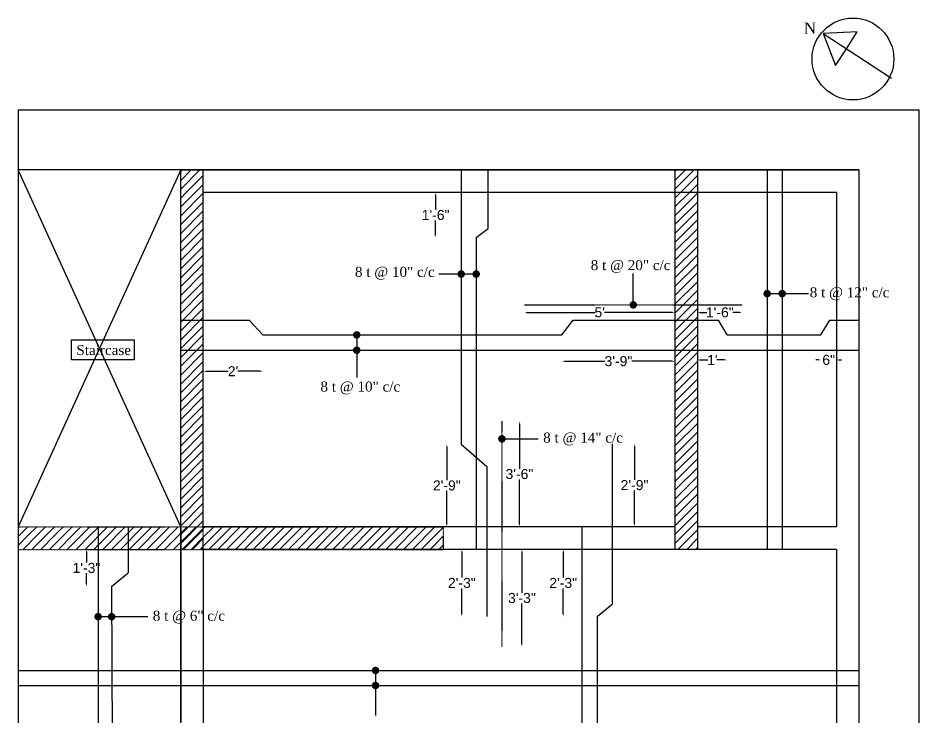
# Model space of a CAD drawing. Header units: inches. Extents: x 2686 to 6206, y -1461 to 53.
# Drawn here: x 5647.2 to 6007.2, y -1196.4 to -916.9 of the extents above; entities that cross this region are included whole.
import ezdxf

# ---------------------------------------------------------------- set-up
doc = ezdxf.new("R2010")
doc.units = ezdxf.units.IN
doc.header["$LTSCALE"] = 0.1
doc.header["$MEASUREMENT"] = 0
doc.linetypes.add('DASHED', pattern=[0.75, 0.5, -0.25])
doc.linetypes.add('DASHED2', pattern=[0.375, 0.25, -0.125])
for name, color, linetype in [('MH - Beam and slab layout', 7, 'Continuous'), ('MH - Beams', 3, 'DASHED2'), ('MH - Slab reinforcement', 3, 'Continuous')]:
    doc.layers.add(name, color=color, linetype=linetype)
doc.styles.get("Standard").update_dxf_attribs({"font": 'arial.ttf'})
doc.dimstyles.get("Standard").update_dxf_attribs({"dimtxt": 6, "dimasz": 3, "dimexe": 0, "dimexo": 0.0625, "dimgap": 0.09, "dimtad": 0, "dimtih": 1, "dimtoh": 1, "dimdec": 1, "dimzin": 0, "dimdsep": 46, "dimlunit": 4, "dimtxsty": 'Standard', "dimblk": 'DOT', "dimcen": 0.09, "dimse1": 1, "dimse2": 1, "dimadec": 0, "dimazin": 0, "dimtfac": 1, "dimtdec": 1, "dimtofl": 0, "dimtmove": 0, "dimatfit": 3, "dimfxl": 1, "dimtolj": 1, "dimtzin": 0, "dimarcsym": 0})
pattern_1 = [(45, (862.607, -810.341), (-1.767767, 1.767767), [])]
pattern_2 = [(45, (862.607, -810.341), (-1.767767, 1.767767), [])]

# ---------------------------------------------------------------- blocks, each defined once
blk = doc.blocks.new('_Dot')
at = {"color": 0, "linetype": 'ByBlock', "lineweight": -2}
blk.add_line((-0.5, 0), (-1, 0), dxfattribs=at)
at = {"color": 0, "linetype": 'ByBlock', "const_width": 0.5}
blk.add_lwpolyline([(-0.25, 0, 1), (0.25, 0, 1)], format="xyb", close=True, dxfattribs=at)
blk = doc.blocks.new('*D212')
at = {"layer": 'Defpoints', "color": 0}
for p in [(5814, -986.59), (5830.24, -986.59), (5830.24, -1004.59)]:
    blk.add_point(p, dxfattribs=at)
at = {"layer": 'MH - Slab reinforcement', "color": 0, "lineweight": -2}
for p, q in [((5814, -987.59), (5814, -993.46)), ((5814, -1003.59), (5814, -997.72))]:
    blk.add_line(p, q, dxfattribs=at)
at = {"layer": 'MH - Slab reinforcement', "color": 0}
for points in [[(5814.17, -987.59), (5813.83, -987.59), (5814, -986.59)], [(5813.83, -1003.59), (5814.17, -1003.59), (5814, -1004.59)]]:
    blk.add_solid(points, dxfattribs=at)
at = {"layer": 'MH - Slab reinforcement', "color": 0, "linetype": 'DASHED', "insert": (5814, -995.59), "char_height": 4, "attachment_point": 5}
blk.add_mtext('\\A1;1\'-6"', dxfattribs=at)
blk = doc.blocks.new('*D213')
at = {"layer": 'Defpoints', "color": 0}
for p in [(5721.15, -1038.29), (5745, -1043.46), (5721.15, -1057.96)]:
    blk.add_point(p, dxfattribs=at)
at = {"layer": 'MH - Slab reinforcement', "color": 0, "lineweight": -2}
for p, q in [((5722.15, -1057.96), (5731.11, -1057.96)), ((5744, -1057.96), (5735.04, -1057.96))]:
    blk.add_line(p, q, dxfattribs=at)
at = {"layer": 'MH - Slab reinforcement', "color": 0}
for points in [[(5722.15, -1057.79), (5722.15, -1058.12), (5721.15, -1057.96)], [(5744, -1058.12), (5744, -1057.79), (5745, -1057.96)]]:
    blk.add_solid(points, dxfattribs=at)
at = {"layer": 'MH - Slab reinforcement', "color": 0, "linetype": 'DASHED', "insert": (5733.08, -1057.96), "char_height": 4, "attachment_point": 5}
blk.add_mtext("\\A1;2'", dxfattribs=at)
blk = doc.blocks.new('*D214')
at = {"layer": 'Defpoints', "color": 0}
for p in [(5864.5, -1043.46), (5909.65, -1042.12), (5909.65, -1053.96)]:
    blk.add_point(p, dxfattribs=at)
at = {"layer": 'MH - Slab reinforcement', "color": 0, "lineweight": -2}
for p, q in [((5865.5, -1053.96), (5881.68, -1053.96)), ((5908.65, -1053.96), (5892.48, -1053.96))]:
    blk.add_line(p, q, dxfattribs=at)
at = {"layer": 'MH - Slab reinforcement', "color": 0}
for points in [[(5865.5, -1053.79), (5865.5, -1054.12), (5864.5, -1053.96)], [(5908.65, -1054.12), (5908.65, -1053.79), (5909.65, -1053.96)]]:
    blk.add_solid(points, dxfattribs=at)
at = {"layer": 'MH - Slab reinforcement', "color": 0, "linetype": 'DASHED', "insert": (5887.08, -1053.96), "char_height": 4, "attachment_point": 5}
blk.add_mtext('\\A1;3\'-9"', dxfattribs=at)
blk = doc.blocks.new('*D215')
at = {"layer": 'Defpoints', "color": 0}
for p in [(5849.5, -1031.46), (5909.65, -1031.46), (5849.5, -1034.46)]:
    blk.add_point(p, dxfattribs=at)
at = {"layer": 'MH - Slab reinforcement', "color": 0, "lineweight": -2}
for p, q in [((5850.5, -1034.46), (5877.65, -1034.46)), ((5908.65, -1034.46), (5881.5, -1034.46))]:
    blk.add_line(p, q, dxfattribs=at)
at = {"layer": 'MH - Slab reinforcement', "color": 0}
for points in [[(5850.5, -1034.29), (5850.5, -1034.62), (5849.5, -1034.46)], [(5908.65, -1034.62), (5908.65, -1034.29), (5909.65, -1034.46)]]:
    blk.add_solid(points, dxfattribs=at)
at = {"layer": 'MH - Slab reinforcement', "color": 0, "linetype": 'DASHED', "insert": (5879.58, -1034.46), "char_height": 4, "attachment_point": 5}
blk.add_mtext("\\A1;5'", dxfattribs=at)
blk = doc.blocks.new('*D216')
at = {"layer": 'Defpoints', "color": 0}
for p in [(5918.65, -1031.46), (5936.5, -1031.46), (5936.5, -1034.46)]:
    blk.add_point(p, dxfattribs=at)
at = {"layer": 'MH - Slab reinforcement', "color": 0, "lineweight": -2}
for p, q in [((5919.65, -1034.46), (5922.36, -1034.46)), ((5935.5, -1034.46), (5932.79, -1034.46))]:
    blk.add_line(p, q, dxfattribs=at)
at = {"layer": 'MH - Slab reinforcement', "color": 0}
for points in [[(5919.65, -1034.29), (5919.65, -1034.62), (5918.65, -1034.46)], [(5935.5, -1034.62), (5935.5, -1034.29), (5936.5, -1034.46)]]:
    blk.add_solid(points, dxfattribs=at)
at = {"layer": 'MH - Slab reinforcement', "color": 0, "linetype": 'DASHED', "insert": (5927.58, -1034.46), "char_height": 4, "attachment_point": 5}
blk.add_mtext('\\A1;1\'-6"', dxfattribs=at)
blk = doc.blocks.new('*D217')
at = {"layer": 'Defpoints', "color": 0}
for p in [(5918.65, -1042.12), (5930.5, -1043.46), (5918.65, -1053.46)]:
    blk.add_point(p, dxfattribs=at)
at = {"layer": 'MH - Slab reinforcement', "color": 0, "lineweight": -2}
for p, q in [((5919.65, -1053.46), (5922.84, -1053.46)), ((5929.5, -1053.46), (5926.32, -1053.46))]:
    blk.add_line(p, q, dxfattribs=at)
at = {"layer": 'MH - Slab reinforcement', "color": 0}
for points in [[(5919.65, -1053.29), (5919.65, -1053.62), (5918.65, -1053.46)], [(5929.5, -1053.62), (5929.5, -1053.29), (5930.5, -1053.46)]]:
    blk.add_solid(points, dxfattribs=at)
at = {"layer": 'MH - Slab reinforcement', "color": 0, "linetype": 'DASHED', "insert": (5924.58, -1053.46), "char_height": 4, "attachment_point": 5}
blk.add_mtext("\\A1;1'", dxfattribs=at)
blk = doc.blocks.new('*D218')
at = {"layer": 'Defpoints', "color": 0}
for p in [(5968, -1043.46), (5974.15, -1043.46), (5974.15, -1053.46)]:
    blk.add_point(p, dxfattribs=at)
at = {"layer": 'MH - Slab reinforcement', "color": 0, "lineweight": -2}
for p, q in [((5967, -1053.46), (5966, -1053.46)), ((5975.15, -1053.46), (5976.15, -1053.46))]:
    blk.add_line(p, q, dxfattribs=at)
at = {"layer": 'MH - Slab reinforcement', "color": 0}
for points in [[(5967, -1053.62), (5967, -1053.29), (5968, -1053.46)], [(5975.15, -1053.29), (5975.15, -1053.62), (5974.15, -1053.46)]]:
    blk.add_solid(points, dxfattribs=at)
at = {"layer": 'MH - Slab reinforcement', "color": 0, "linetype": 'DASHED', "insert": (5971.08, -1053.46), "char_height": 4, "attachment_point": 5}
blk.add_mtext('\\A1;6"', dxfattribs=at)
blk = doc.blocks.new('*D219')
at = {"layer": 'Defpoints', "color": 0}
for p in [(5824.24, -1087.09), (5818.5, -1120.09), (5824.24, -1120.09)]:
    blk.add_point(p, dxfattribs=at)
at = {"layer": 'MH - Slab reinforcement', "color": 0, "lineweight": -2}
for p, q in [((5818.5, -1088.09), (5818.5, -1101.46)), ((5818.5, -1119.09), (5818.5, -1105.72))]:
    blk.add_line(p, q, dxfattribs=at)
at = {"layer": 'MH - Slab reinforcement', "color": 0}
for points in [[(5818.67, -1088.09), (5818.33, -1088.09), (5818.5, -1087.09)], [(5818.33, -1119.09), (5818.67, -1119.09), (5818.5, -1120.09)]]:
    blk.add_solid(points, dxfattribs=at)
at = {"layer": 'MH - Slab reinforcement', "color": 0, "linetype": 'DASHED', "insert": (5818.5, -1103.59), "char_height": 4, "attachment_point": 5}
blk.add_mtext('\\A1;2\'-9"', dxfattribs=at)
blk = doc.blocks.new('*D220')
at = {"layer": 'Defpoints', "color": 0}
for p in [(5840.5, -1077.96), (5840.5, -1120.09), (5847.5, -1120.09)]:
    blk.add_point(p, dxfattribs=at)
at = {"layer": 'MH - Slab reinforcement', "color": 0, "lineweight": -2}
for p, q in [((5847.5, -1078.96), (5847.5, -1096.89)), ((5847.5, -1119.09), (5847.5, -1101.16))]:
    blk.add_line(p, q, dxfattribs=at)
at = {"layer": 'MH - Slab reinforcement', "color": 0}
for points in [[(5847.67, -1078.96), (5847.33, -1078.96), (5847.5, -1077.96)], [(5847.33, -1119.09), (5847.67, -1119.09), (5847.5, -1120.09)]]:
    blk.add_solid(points, dxfattribs=at)
at = {"layer": 'MH - Slab reinforcement', "color": 0, "linetype": 'DASHED', "insert": (5847.5, -1099.02), "char_height": 4, "attachment_point": 5}
blk.add_mtext('\\A1;3\'-6"', dxfattribs=at)
blk = doc.blocks.new('*D221')
at = {"layer": 'Defpoints', "color": 0}
for p in [(5840.5, -1129.09), (5840.5, -1167.96), (5848.5, -1167.96)]:
    blk.add_point(p, dxfattribs=at)
at = {"layer": 'MH - Slab reinforcement', "color": 0, "lineweight": -2}
for p, q in [((5848.5, -1130.09), (5848.5, -1146.39)), ((5848.5, -1166.96), (5848.5, -1150.66))]:
    blk.add_line(p, q, dxfattribs=at)
at = {"layer": 'MH - Slab reinforcement', "color": 0}
for points in [[(5848.67, -1130.09), (5848.33, -1130.09), (5848.5, -1129.09)], [(5848.33, -1166.96), (5848.67, -1166.96), (5848.5, -1167.96)]]:
    blk.add_solid(points, dxfattribs=at)
at = {"layer": 'MH - Slab reinforcement', "color": 0, "linetype": 'DASHED', "insert": (5848.5, -1148.52), "char_height": 4, "attachment_point": 5}
blk.add_mtext('\\A1;3\'-3"', dxfattribs=at)
blk = doc.blocks.new('*D222')
at = {"layer": 'Defpoints', "color": 0}
for p in [(5834.5, -1129.09), (5824.5, -1155.96), (5834.5, -1155.96)]:
    blk.add_point(p, dxfattribs=at)
at = {"layer": 'MH - Slab reinforcement', "color": 0, "lineweight": -2}
for p, q in [((5824.5, -1130.09), (5824.5, -1140.39)), ((5824.5, -1154.96), (5824.5, -1144.66))]:
    blk.add_line(p, q, dxfattribs=at)
at = {"layer": 'MH - Slab reinforcement', "color": 0}
for points in [[(5824.67, -1130.09), (5824.33, -1130.09), (5824.5, -1129.09)], [(5824.33, -1154.96), (5824.67, -1154.96), (5824.5, -1155.96)]]:
    blk.add_solid(points, dxfattribs=at)
at = {"layer": 'MH - Slab reinforcement', "color": 0, "linetype": 'DASHED', "insert": (5824.5, -1142.52), "char_height": 4, "attachment_point": 5}
blk.add_mtext('\\A1;2\'-3"', dxfattribs=at)
blk = doc.blocks.new('*D223')
at = {"layer": 'Defpoints', "color": 0}
for p in [(5865, -1129.09), (5878.5, -1129.09), (5878.5, -1155.96)]:
    blk.add_point(p, dxfattribs=at)
at = {"layer": 'MH - Slab reinforcement', "color": 0, "lineweight": -2}
for p, q in [((5865, -1130.09), (5865, -1140.39)), ((5865, -1154.96), (5865, -1144.66))]:
    blk.add_line(p, q, dxfattribs=at)
at = {"layer": 'MH - Slab reinforcement', "color": 0}
for points in [[(5865.17, -1130.09), (5864.83, -1130.09), (5865, -1129.09)], [(5864.83, -1154.96), (5865.17, -1154.96), (5865, -1155.96)]]:
    blk.add_solid(points, dxfattribs=at)
at = {"layer": 'MH - Slab reinforcement', "color": 0, "linetype": 'DASHED', "insert": (5865, -1142.52), "char_height": 4, "attachment_point": 5}
blk.add_mtext('\\A1;2\'-3"', dxfattribs=at)
blk = doc.blocks.new('*D224')
at = {"layer": 'Defpoints', "color": 0}
for p in [(5884.5, -1086.96), (5893.5, -1086.96), (5884.5, -1119.96)]:
    blk.add_point(p, dxfattribs=at)
at = {"layer": 'MH - Slab reinforcement', "color": 0, "lineweight": -2}
for p, q in [((5893.5, -1087.96), (5893.5, -1101.33)), ((5893.5, -1118.96), (5893.5, -1105.59))]:
    blk.add_line(p, q, dxfattribs=at)
at = {"layer": 'MH - Slab reinforcement', "color": 0}
for points in [[(5893.67, -1087.96), (5893.33, -1087.96), (5893.5, -1086.96)], [(5893.33, -1118.96), (5893.67, -1118.96), (5893.5, -1119.96)]]:
    blk.add_solid(points, dxfattribs=at)
at = {"layer": 'MH - Slab reinforcement', "color": 0, "linetype": 'DASHED', "insert": (5893.5, -1103.46), "char_height": 4, "attachment_point": 5}
blk.add_mtext('\\A1;2\'-9"', dxfattribs=at)
blk = doc.blocks.new('*D251')
at = {"layer": 'Defpoints', "color": 0}
for p in [(5674.5, -1129.09), (5684.5, -1129.09), (5684.5, -1143.96)]:
    blk.add_point(p, dxfattribs=at)
at = {"layer": 'MH - Slab reinforcement', "color": 0, "lineweight": -2}
for p, q in [((5674.5, -1130.09), (5674.5, -1134.39)), ((5674.5, -1142.96), (5674.5, -1138.66))]:
    blk.add_line(p, q, dxfattribs=at)
at = {"layer": 'MH - Slab reinforcement', "color": 0}
for points in [[(5674.67, -1130.09), (5674.33, -1130.09), (5674.5, -1129.09)], [(5674.33, -1142.96), (5674.67, -1142.96), (5674.5, -1143.96)]]:
    blk.add_solid(points, dxfattribs=at)
at = {"layer": 'MH - Slab reinforcement', "color": 0, "linetype": 'DASHED', "insert": (5674.5, -1136.52), "char_height": 4, "attachment_point": 5}
blk.add_mtext('\\A1;1\'-3"', dxfattribs=at)

msp = doc.modelspace()

# ---------------------------------------------------------------- hatches: boundary and pattern name
at = {"layer": 'MH - Beams'}
h = msp.add_hatch(dxfattribs=at)
h.set_pattern_fill('ANSI31', color=256, scale=20, style=0)
h.set_pattern_definition([(45, (665.107, -810.341), (-1.767767, 1.767767), [])])
h.paths.add_polyline_path([(5721.15, -986.59), (5721.15, -977.59), (5712.15, -977.59), (5712.15, -986.59)])
h = msp.add_hatch(dxfattribs=at)
h.set_pattern_fill('ANSI31', color=256, scale=20, style=0)
h.set_pattern_definition(pattern_2)
h.paths.add_polyline_path([(5918.65, -986.59), (5918.65, -977.59), (5909.65, -977.59), (5909.65, -986.59)])
h = msp.add_hatch(dxfattribs=at)
h.set_pattern_fill('ANSI31', color=256, scale=20, style=0)
h.set_pattern_definition([(45, (665.107, -810.341), (-1.767767, 1.767767), [])])
h.paths.add_polyline_path([(5721.15, -1120.09), (5721.15, -986.59), (5712.15, -986.59), (5712.15, -1120.09), (5712.15, -1129.09), (5721.15, -1129.09)])
h = msp.add_hatch(dxfattribs=at)
h.set_pattern_fill('ANSI31', color=256, scale=20, style=0)
h.set_pattern_definition(pattern_2)
h.paths.add_polyline_path([(5918.65, -1120.09), (5918.65, -986.59), (5909.65, -986.59), (5909.65, -1120.09), (5909.65, -1129.09), (5918.65, -1129.09)])
h = msp.add_hatch(dxfattribs=at)
h.set_pattern_fill('ANSI31', color=256, scale=20, style=0)
h.set_pattern_definition(pattern_1)
h.paths.add_polyline_path([(5647.15, -1123.59), (5647.15, -1129.09), (5712.15, -1129.09), (5712.15, -1120.09), (5679.15, -1120.09), (5679.15, -1123.59)])
h = msp.add_hatch(dxfattribs=at)
h.set_pattern_fill('ANSI31', color=256, scale=20, style=0)
h.set_pattern_definition(pattern_1)
h.paths.add_polyline_path([(5679.15, -1123.59), (5679.15, -1120.09), (5647.15, -1120.09), (5647.15, -1123.59)])
h = msp.add_hatch(dxfattribs=at)
h.set_pattern_fill('ANSI31', color=256, scale=20)
h.set_pattern_definition(pattern_1)
h.paths.add_polyline_path([(5721.15, -1129.09), (5721.15, -1120.09), (5712.15, -1120.09), (5712.15, -1129.09)])
h = msp.add_hatch(dxfattribs=at)
h.set_pattern_fill('ANSI31', color=256, scale=20, style=0)
h.set_pattern_definition(pattern_1)
h.paths.add_polyline_path([(5817.15, -1129.09), (5817.15, -1120.09), (5721.15, -1120.09), (5721.15, -1129.09)])

# ---------------------------------------------------------------- linework, layer by layer
for p, q in [((5712.15, -977.59), (5647.15, -977.59)), ((5712.15, -1120.09), (5712.15, -1198.09)), ((5721.15, -1129.09), (5721.15, -1251.59))]:
    msp.add_line(p, q)
for points in [[(5647.15, -953.59), (6007.15, -953.59), (6007.15, -1443.59)], [(5647.15, -953.59), (5647.15, -1443.59)], [(5983.15, -977.59), (5712.15, -977.59)], [(5712.15, -1120.09), (5712.15, -977.59)], [(5721.15, -1120.09), (5721.15, -977.59)], [(5909.65, -977.59), (5909.65, -1129.09)], [(5918.65, -977.59), (5918.65, -1129.09)], [(5983.15, -977.59), (5983.15, -1134.66)], [(5974.15, -986.59), (5721.15, -986.59)], [(5974.15, -986.59), (5974.15, -1120.09)], [(5909.65, -1120.09), (5721.15, -1120.09)], [(5974.15, -1120.09), (5918.65, -1120.09)], [(5909.65, -1129.09), (5721.15, -1129.09)], [(5918.65, -1129.09), (5909.65, -1129.09)], [(5974.15, -1129.09), (5918.65, -1129.09)], [(5974.15, -1129.09), (5974.15, -1170.66)], [(5983.15, -1134.66), (5983.15, -1170.66)], [(5974.15, -1170.66), (5974.15, -1396.09)], [(5983.15, -1170.66), (5983.15, -1405.09)]]:
    msp.add_lwpolyline(points)
msp.add_lwpolyline([(5712.15, -977.59), (5983.15, -977.59), (5983.15, -1405.09), (5767.15, -1405.09), (5767.15, -1260.59), (5712.15, -1260.59), (5712.15, -977.59)], close=True)
for p, q in [((5647.15, -1120.09), (5817.15, -1120.09)), ((5721.15, -1129.09), (5721.15, -1120.09)), ((5817.15, -1129.09), (5817.15, -1120.09)), ((5647.15, -1129.09), (5817.15, -1129.09))]:
    msp.add_line(p, q, dxfattribs=at)
at = {"layer": 'MH - Slab reinforcement'}
for p, q in [((5982.46, -922.41), (5968.9, -923.1)), ((5968.9, -923.1), (5996.16, -940.97)), ((5968.9, -923.1), (5973.78, -935.84)), ((5978.16, -929.17), (5982.46, -922.41)), ((5973.78, -935.84), (5978.16, -929.17)), ((5712.15, -1120.09), (5647.15, -977.59)), ((5712.15, -977.59), (5647.15, -1120.09)), ((5824.24, -977.59), (5824.24, -1087.09)), ((5835, -1000.96), (5835, -977.59)), ((5946.5, -977.59), (5946.5, -1129.09)), ((5952.5, -977.59), (5952.5, -1129.09)), ((5830.24, -1004.59), (5835, -1000.96)), ((5830.24, -1004.59), (5830.24, -1129.09)), ((5712.15, -1037.59), (5739.5, -1037.59)), ((5745, -1043.46), (5739.5, -1037.59)), ((5864.5, -1043.46), (5869, -1037.59)), ((5869, -1037.59), (5927, -1037.59)), ((5930.5, -1043.46), (5927, -1037.59)), ((5968, -1043.46), (5971.5, -1037.59)), ((5971.5, -1037.59), (5983.15, -1037.59)), ((5745, -1043.46), (5864.5, -1043.46)), ((5930.5, -1043.46), (5968, -1043.46)), ((5712.15, -1049.59), (5983.15, -1049.59)), ((5824.24, -1087.09), (5834.5, -1095.96)), ((5884.5, -1086.96), (5884.5, -1150.96)), ((5834.5, -1095.96), (5834.5, -1155.96)), ((5679.15, -1120.09), (5679.15, -1224.46)), ((5691.15, -1120.09), (5691.15, -1138.41)), ((5872.5, -1120.09), (5872.5, -1224.46)), ((5684.5, -1143.96), (5691.15, -1138.41)), ((5684.5, -1143.96), (5685.15, -1260.59)), ((5878.5, -1155.96), (5884.5, -1150.96)), ((5878.5, -1155.96), (5878.5, -1260.59)), ((5647.15, -1177.46), (5983.15, -1177.46)), ((5647.15, -1183.46), (5983.15, -1183.46))]:
    msp.add_line(p, q, dxfattribs=at)
at = {"layer": 'MH - Slab reinforcement', "linetype": 'DASHED'}
for p, q in [((5849.5, -1031.46), (5936.5, -1031.46)), ((5840.5, -1077.96), (5840.5, -1167.96))]:
    msp.add_line(p, q, dxfattribs=at)
at = {"layer": 'MH - Slab reinforcement'}
msp.add_lwpolyline([(5668.5, -1045.46), (5693.5, -1045.46), (5693.5, -1053.46), (5668.5, -1053.46)], close=True, dxfattribs=at)
msp.add_circle((5980.77, -933.26), 16.35, dxfattribs=at)

# ---------------------------------------------------------------- texts
at = {"layer": 'MH - Beam and slab layout', "insert": (5668.5, -1047.5), "char_height": 4, "width": 25.7581, "attachment_point": 1}
msp.add_mtext('\\pxqc;{\\fTimes New Roman|b0|i0|c0|p34;Staircase}', dxfattribs=at)
at = {"layer": 'MH - Slab reinforcement', "attachment_point": 1}
for s, insert, char_height, width in [('\\pxqc;{\\fTimes New Roman|b0|i0|c0|p34;N}', (5946.82, -918.71), 4.5, 33.5905), ('{\\fTimes New Roman|b0|i0|c0|p34;8 t @ 20" c/c}', (5876, -1013.58), 4, 36), ('{\\fTimes New Roman|b0|i0|c0|p34;8 t @ 10" c/c}', (5781.78, -1016.28), 4, 36), ('{\\fTimes New Roman|b0|i0|c0|p34;8 t @ 12" c/c}', (5963.5, -1024.46), 4, 36), ('{\\fTimes New Roman|b0|i0|c0|p34;8 t @ 10" c/c}', (5768, -1062.08), 4, 36), ('{\\fTimes New Roman|b0|i0|c0|p34;8 t @ 14" c/c}', (5857, -1082.46), 4, 36), ('{\\fTimes New Roman|b0|i0|c0|p34;8 t @ 6" c/c}', (5701, -1153.58), 4, 36)]:
    msp.add_mtext(s, dxfattribs=dict(at, insert=insert, char_height=char_height, width=width))

# ---------------------------------------------------------------- dimensions: what is measured, and where the dimension line sits
at = {"layer": 'MH - Slab reinforcement'}
for base, p1, p2, override, picture, middle in [((5814, -986.59), (5830.24, -1004.59), (5830.24, -986.59), {"dimtxt": 4, "dimasz": 1, "dimsah": 0, "dimldrblk": 'Dot'}, '*D212', (5814, -995.59)), ((5847.5, -1120.09), (5840.5, -1077.96), (5840.5, -1120.09), {"dimtxt": 4, "dimasz": 1, "dimldrblk": 'Dot'}, '*D220', (5847.5, -1099.02)), ((5818.5, -1120.09), (5824.24, -1087.09), (5824.24, -1120.09), {"dimtxt": 4, "dimasz": 1, "dimldrblk": 'Dot'}, '*D219', (5818.5, -1103.59)), ((5893.5, -1086.96), (5884.5, -1119.96), (5884.5, -1086.96), {"dimtxt": 4, "dimasz": 1, "dimldrblk": 'Dot'}, '*D224', (5893.5, -1103.46)), ((5674.5, -1129.09), (5684.5, -1143.96), (5684.5, -1129.09), {"dimtxt": 4, "dimasz": 1, "dimldrblk": 'Dot'}, '*D251', (5674.5, -1136.52)), ((5824.5, -1155.96), (5834.5, -1129.09), (5834.5, -1155.96), {"dimtxt": 4, "dimasz": 1, "dimldrblk": 'Dot'}, '*D222', (5824.5, -1142.52)), ((5848.5, -1167.96), (5840.5, -1129.09), (5840.5, -1167.96), {"dimtxt": 4, "dimasz": 1, "dimldrblk": 'Dot'}, '*D221', (5848.5, -1148.52)), ((5865, -1129.09), (5878.5, -1155.96), (5878.5, -1129.09), {"dimtxt": 4, "dimasz": 1, "dimldrblk": 'Dot'}, '*D223', (5865, -1142.52))]:
    dim = msp.add_linear_dim(base=base, p1=p1, p2=p2, angle=90, dimstyle='Standard', override=override, dxfattribs=at)
    dim.commit()
    dim.dimension.update_dxf_attribs({"geometry": picture, "text_midpoint": middle})
for base, p1, p2, picture, middle in [((5849.5, -1034.4574), (5909.6539, -1031.4574), (5849.5, -1031.4574), '*D215', (5879.5769, -1034.4574)), ((5936.5, -1034.4574), (5918.6539, -1031.4574), (5936.5, -1031.4574), '*D216', (5927.5769, -1034.4574)), ((5721.1539, -1057.9574), (5745, -1043.4574), (5721.1539, -1038.2911), '*D213', (5733.0769, -1057.9574)), ((5909.6539, -1053.9574), (5864.5, -1043.4574), (5909.6539, -1042.1249), '*D214', (5887.0769, -1053.9574)), ((5918.6539, -1053.4574), (5930.5, -1043.4574), (5918.6539, -1042.1249), '*D217', (5924.5769, -1053.4574)), ((5974.1539, -1053.4574), (5968, -1043.4574), (5974.1539, -1043.4574), '*D218', (5971.0769, -1053.4574))]:
    dim = msp.add_linear_dim(base=base, p1=p1, p2=p2, dimstyle='Standard', override={"dimtxt": 4, "dimasz": 1, "dimldrblk": 'Dot'}, dxfattribs=at)
    dim.commit()
    dim.dimension.update_dxf_attribs({"geometry": picture, "text_midpoint": middle})

# ---------------------------------------------------------------- leaders
for points in [[(5824.24, -1019.16), (5815.28, -1019.16)], [(5830.24, -1019.16), (5815.28, -1019.16)], [(5893, -1031.46), (5893, -1018.96)], [(5946.5, -1026.96), (5963, -1026.96)], [(5952.5, -1026.96), (5963, -1026.96)], [(5782.5, -1043.46), (5782.5, -1060.46)], [(5782.5, -1049.59), (5782.5, -1060.46)], [(5840.5, -1084.96), (5855, -1084.96)], [(5679.15, -1155.96), (5696.5, -1155.96)], [(5684.57, -1155.96), (5699, -1155.96)], [(5790, -1177.46), (5790, -1192.96)], [(5790, -1183.46), (5790, -1195.46)]]:
    msp.add_leader(points, dimstyle='Standard', override={"dimtad": 0, "dimldrblk": 'Dot'}, dxfattribs=at)

doc.saveas('drawing.dxf')
